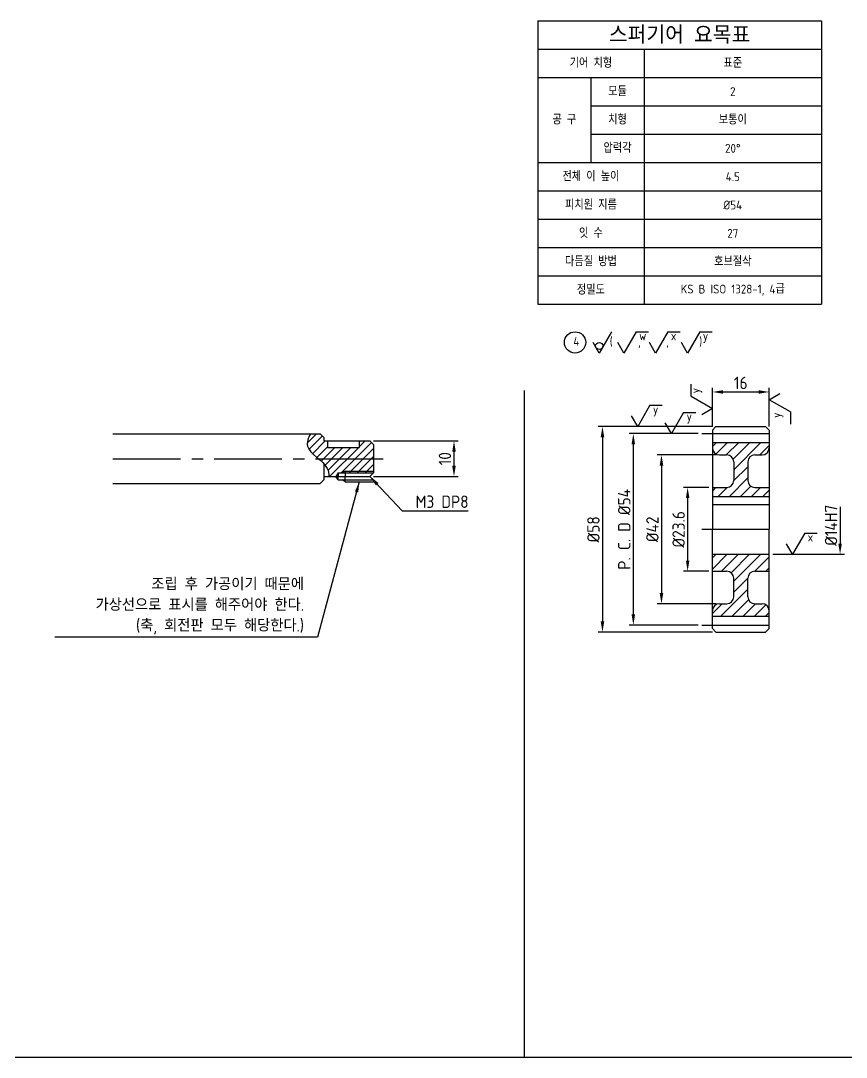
# Model space of a CAD drawing. Header units: millimetres. Extents: x 0 to 10991, y 0 to 768.
# Drawn here: x 764.9 to 997.7, y 439.6 to 732 of the extents above; entities that cross this region are included whole.
import ezdxf

# ---------------------------------------------------------------- set-up
doc = ezdxf.new("R2010")
doc.units = ezdxf.units.MM
doc.linetypes.add('CENTER2', pattern=[28.575, 19.05, -3.175, 3.175, -3.175])
doc.linetypes.add('PHANTOM2', pattern=[31.75, 15.875, -3.175, 3.175, -3.175, 3.175, -3.175])
for name, color, linetype in [('가는실선', 7, 'Continuous'), ('가상선', 6, 'PHANTOM2'), ('문자', 2, 'Continuous'), ('외형선', 3, 'Continuous'), ('중심선', 7, 'CENTER2')]:
    doc.layers.add(name, color=color, linetype=linetype)
doc.styles.get("Standard").update_dxf_attribs({"font": 'isocp.shx', "bigfont": 'whgtxt.shx'})
doc.dimstyles.new('ISO-25', dxfattribs={"dimtxt": 3.5, "dimasz": 3, "dimexe": 1.2, "dimexo": 1, "dimgap": 0.8, "dimtad": 1, "dimdec": 3, "dimdsep": 46, "dimtxsty": 'Standard', "dimcen": 0, "dimclrd": 7, "dimclre": 7, "dimclrt": 2, "dimadec": 0, "dimazin": 2, "dimtfac": 1, "dimtdec": 3, "dimtmove": 0, "dimatfit": 3, "dimfxl": 0, "dimlwd": -1, "dimlwe": -1, "dimarcsym": 0})
pattern_1 = [(45, (-18.8996, 0.7555), (-1.571545, 1.571545), [])]

# ---------------------------------------------------------------- blocks, each defined once
blk = doc.blocks.new('*D334')
at = {"layer": 'Defpoints', "color": 0}
for p in [(863.39, 613.43), (863.39, 603.43), (887.09, 603.43)]:
    blk.add_point(p, dxfattribs=at)
at = {"layer": '외형선', "color": 7}
for p, q in [((864.39, 613.43), (888.29, 613.43)), ((887.09, 610.43), (887.09, 606.43)), ((864.39, 603.43), (888.29, 603.43))]:
    blk.add_line(p, q, dxfattribs=at)
for points in [[(886.59, 610.43), (887.59, 610.43), (887.09, 613.43)], [(886.59, 606.43), (887.59, 606.43), (887.09, 603.43)]]:
    blk.add_solid(points, dxfattribs=at)
at = {"layer": '외형선', "color": 2, "insert": (884.54, 608.43), "char_height": 3.5, "attachment_point": 5, "rotation": 90}
blk.add_mtext('10', dxfattribs=at)
blk = doc.blocks.new('*D363')
at = {"layer": 'Defpoints', "color": 0}
for p in [(959.97, 600.3), (952.99, 576.7), (959.97, 576.7)]:
    blk.add_point(p, dxfattribs=at)
at = {"layer": '외형선', "color": 7}
for p, q in [((958.97, 600.3), (951.79, 600.3)), ((952.99, 597.3), (952.99, 579.7)), ((958.97, 576.7), (951.79, 576.7))]:
    blk.add_line(p, q, dxfattribs=at)
for points in [[(952.49, 597.3), (953.49, 597.3), (952.99, 600.3)], [(952.49, 579.7), (953.49, 579.7), (952.99, 576.7)]]:
    blk.add_solid(points, dxfattribs=at)
at = {"layer": '외형선', "color": 2, "insert": (950.44, 588.5), "char_height": 3.5, "attachment_point": 5, "rotation": 90}
blk.add_mtext('%%C23.6', dxfattribs=at)
blk = doc.blocks.new('*D364')
at = {"layer": 'Defpoints', "color": 0}
for p in [(961.97, 609.5), (945.61, 567.5), (961.97, 567.5)]:
    blk.add_point(p, dxfattribs=at)
at = {"layer": '외형선', "color": 7}
for p, q in [((960.97, 609.5), (944.41, 609.5)), ((945.61, 606.5), (945.61, 570.5)), ((960.97, 567.5), (944.41, 567.5))]:
    blk.add_line(p, q, dxfattribs=at)
for points in [[(945.11, 606.5), (946.11, 606.5), (945.61, 609.5)], [(945.11, 570.5), (946.11, 570.5), (945.61, 567.5)]]:
    blk.add_solid(points, dxfattribs=at)
at = {"layer": '외형선', "color": 2, "insert": (943.05, 588.5), "char_height": 3.5, "attachment_point": 5, "rotation": 90}
blk.add_mtext('%%C42', dxfattribs=at)
blk = doc.blocks.new('*D365')
at = {"layer": 'Defpoints', "color": 0}
for p in [(956.97, 615.5), (937.67, 561.5), (956.97, 561.5)]:
    blk.add_point(p, dxfattribs=at)
at = {"layer": '외형선', "color": 7}
for p, q in [((955.97, 615.5), (936.47, 615.5)), ((937.67, 612.5), (937.67, 564.5)), ((955.97, 561.5), (936.47, 561.5))]:
    blk.add_line(p, q, dxfattribs=at)
for points in [[(937.17, 612.5), (938.17, 612.5), (937.67, 615.5)], [(937.17, 564.5), (938.17, 564.5), (937.67, 561.5)]]:
    blk.add_solid(points, dxfattribs=at)
at = {"layer": '외형선', "color": 2, "insert": (935.1, 588.5), "char_height": 3.5, "attachment_point": 5, "rotation": 90}
blk.add_mtext('P. C. D %%C54', dxfattribs=at)
blk = doc.blocks.new('*D366')
at = {"layer": 'Defpoints', "color": 0}
for p in [(960.97, 617.5), (928.97, 559.5), (960.97, 559.5)]:
    blk.add_point(p, dxfattribs=at)
at = {"layer": '외형선', "color": 7}
for p, q in [((959.97, 617.5), (927.77, 617.5)), ((928.97, 614.5), (928.97, 562.5)), ((959.97, 559.5), (927.77, 559.5))]:
    blk.add_line(p, q, dxfattribs=at)
for points in [[(928.47, 614.5), (929.47, 614.5), (928.97, 617.5)], [(928.47, 562.5), (929.47, 562.5), (928.97, 559.5)]]:
    blk.add_solid(points, dxfattribs=at)
at = {"layer": '외형선', "color": 2, "insert": (926.42, 588.5), "char_height": 3.5, "attachment_point": 5, "rotation": 90}
blk.add_mtext('%%C58', dxfattribs=at)
blk = doc.blocks.new('*D367')
at = {"layer": 'Defpoints', "color": 0}
for p in [(975.97, 627.26), (959.97, 616.5), (975.97, 616.5)]:
    blk.add_point(p, dxfattribs=at)
at = {"layer": '외형선', "color": 7}
for p, q in [((959.97, 617.5), (959.97, 628.46)), ((962.97, 627.26), (972.97, 627.26)), ((975.97, 617.5), (975.97, 628.46))]:
    blk.add_line(p, q, dxfattribs=at)
for points in [[(962.97, 627.76), (962.97, 626.76), (959.97, 627.26)], [(972.97, 627.76), (972.97, 626.76), (975.97, 627.26)]]:
    blk.add_solid(points, dxfattribs=at)
at = {"layer": '외형선', "color": 2, "insert": (967.97, 629.81), "char_height": 3.5, "attachment_point": 5}
blk.add_mtext('16', dxfattribs=at)

msp = doc.modelspace()

# ---------------------------------------------------------------- hatches: boundary and pattern name
at = {"layer": '가는실선'}
h = msp.add_hatch(dxfattribs=at)
h.set_pattern_fill('ANSI31', color=256, scale=0.5)
h.set_pattern_definition([(45, (-106.2975, 55.9503), (-1.122532, 1.122532), [])])
edge = h.paths.add_edge_path()
edge.add_line((864.3932, 608.4293), (848.8275, 608.4293))
edge.add_spline(control_points=[(848.8275, 608.4293), (849.3791, 607.9584), (849.9258, 607.483), (850.3932, 606.9887)], knot_values=[11.36259355, 11.36259355, 11.36259355, 11.36259355, 13.32921002, 13.32921002, 13.32921002, 13.32921002], degree=3, periodic=0)
edge.add_spline(control_points=[(850.3932, 606.9887), (850.7904, 606.5686), (851.6534, 605.4677), (851.8532, 604.2224), (851.7984, 603.4293)], knot_values=[13.32921002, 13.32921002, 13.32921002, 13.32921002, 15.00032135, 17.57196735, 17.57196735, 17.57196735, 17.57196735], degree=3, periodic=0)
edge.add_line((851.7984, 603.4293), (853.8159, 603.4293))
edge.add_line((853.8159, 603.4293), (854.3932, 604.4293))
edge.add_line((854.3932, 604.4293), (855.5272, 604.4293))
edge.add_line((855.5272, 604.4293), (856.3932, 604.9293))
edge.add_line((856.3932, 604.9293), (864.3932, 604.9293))
edge.add_line((864.3932, 604.9293), (864.3932, 608.4293))
h.paths.add_polyline_path([(864.3932, 604.9293), (856.3932, 604.9293), (856.3932, 604.4293), (864.3932, 604.4293)], flags=17)
h.paths.add_polyline_path([(850.3932, 614.4293), (849.3932, 615.4293), (846.6405, 615.4293), (846.6221, 615.3974), (846.6039, 615.3655), (846.5858, 615.3337), (846.5679, 615.3019), (846.55, 615.2701), (846.5324, 615.2383), (846.5148, 615.2066), (846.4974, 615.1749), (846.4802, 615.1432), (846.463, 615.1115), (846.4461, 615.0799), (846.4292, 615.0482), (846.4126, 615.0166), (846.396, 614.9851), (846.3797, 614.9535), (846.3634, 614.922), (846.3474, 614.8905), (846.3315, 614.8591), (846.3157, 614.8276), (846.3001, 614.7962), (846.2847, 614.7648), (846.2694, 614.7335), (846.2543, 614.7022), (846.2394, 614.6709), (846.2246, 614.6396), (846.21, 614.6084), (846.1956, 614.5772), (846.1813, 614.546), (846.1672, 614.5148), (846.1533, 614.4837), (846.1396, 614.4526), (846.1261, 614.4216), (846.1127, 614.3906), (846.0995, 614.3596), (846.0865, 614.3286), (846.0737, 614.2977), (846.0611, 614.2668), (846.0487, 614.2359), (846.0364, 614.2051), (846.0244, 614.1743), (846.0125, 614.1435), (846.0008, 614.1128), (845.9894, 614.0821), (845.9781, 614.0514), (845.967, 614.0208), (845.9562, 613.9902), (845.9455, 613.9596), (845.9351, 613.9291), (845.9248, 613.8986), (845.9148, 613.8682), (845.9049, 613.8378), (845.8953, 613.8074), (845.8859, 613.777), (845.8767, 613.7467), (845.8678, 613.7165), (845.859, 613.6862), (845.8505, 613.656), (845.8422, 613.6259), (845.8341, 613.5958), (845.8262, 613.5657), (845.8186, 613.5356), (845.8111, 613.5056), (845.804, 613.4757), (845.797, 613.4458), (845.7903, 613.4159), (845.7838, 613.386), (845.7776, 613.3562), (845.7716, 613.3265), (845.7658, 613.2968), (845.7603, 613.2671), (845.755, 613.2374), (845.7499, 613.2079), (845.7451, 613.1783), (845.7406, 613.1488), (845.7363, 613.1193), (845.7322, 613.0899), (845.7284, 613.0605), (845.7249, 613.0312), (845.7216, 613.0019), (845.7186, 612.9727), (845.7158, 612.9434), (845.7133, 612.9143), (845.711, 612.8852), (845.709, 612.8561), (845.7073, 612.8271), (845.7058, 612.7981), (845.7047, 612.7692), (845.7037, 612.7403), (845.7031, 612.7115), (845.7027, 612.6827), (845.7026, 612.6539), (845.7028, 612.6252), (845.7033, 612.5966), (845.704, 612.568), (845.705, 612.5394), (845.7063, 612.5109), (845.7079, 612.4825), (845.7098, 612.4541), (845.7119, 612.4257), (845.7144, 612.3974), (845.7171, 612.3692), (845.7201, 612.3409), (845.7235, 612.3128), (845.7271, 612.2847), (845.731, 612.2566), (845.7352, 612.2286), (845.7398, 612.2007), (845.7446, 612.1728), (845.7497, 612.1449), (845.7551, 612.1172), (845.7609, 612.0894), (845.7669, 612.0617), (845.7733, 612.0341), (845.7799, 612.0065), (845.7869, 611.979), (845.7942, 611.9515), (845.8018, 611.9241), (845.8097, 611.8967), (845.818, 611.8694), (845.8265, 611.8422), (845.8353, 611.8149), (845.8444, 611.7878), (845.8538, 611.7607), (845.8635, 611.7336), (845.8735, 611.7066), (845.8838, 611.6796), (845.8944, 611.6527), (845.9052, 611.6259), (845.9163, 611.599), (845.9278, 611.5723), (845.9394, 611.5456), (845.9514, 611.5189), (845.9637, 611.4922), (845.9762, 611.4657), (845.9889, 611.4391), (846.002, 611.4126), (846.0153, 611.3862), (846.0289, 611.3598), (846.0427, 611.3334), (846.0568, 611.3071), (846.0711, 611.2808), (846.0857, 611.2546), (846.1005, 611.2284), (846.1156, 611.2022), (846.131, 611.1761), (846.1465, 611.1501), (846.1624, 611.124), (846.1784, 611.098), (846.1947, 611.0721), (846.2112, 611.0462), (846.228, 611.0203), (846.245, 610.9945), (846.2622, 610.9687), (846.2797, 610.9429), (846.2973, 610.9172), (846.3152, 610.8915), (846.3333, 610.8658), (846.3516, 610.8402), (846.3702, 610.8146), (846.3889, 610.7891), (846.4079, 610.7635), (846.427, 610.7381), (846.4464, 610.7126), (846.4659, 610.6872), (846.4857, 610.6618), (846.5057, 610.6364), (846.5258, 610.6111), (846.5462, 610.5858), (846.5667, 610.5606), (846.5875, 610.5353), (846.6084, 610.5101), (846.6295, 610.485), (846.6508, 610.4598), (846.6723, 610.4347), (846.6939, 610.4096), (846.7157, 610.3845), (846.7377, 610.3595), (846.7599, 610.3345), (846.7822, 610.3095), (846.8047, 610.2846), (846.8274, 610.2596), (846.8502, 610.2347), (846.8732, 610.2098), (846.8963, 610.185), (846.9196, 610.1601), (846.943, 610.1353), (846.9666, 610.1105), (846.9904, 610.0858), (847.0143, 610.061), (847.0383, 610.0363), (847.0625, 610.0116), (847.0868, 609.9869), (847.1112, 609.9622), (847.1358, 609.9376), (847.1605, 609.913), (847.1854, 609.8884), (847.2103, 609.8638), (847.2354, 609.8392), (847.2606, 609.8146), (847.286, 609.7901), (847.3114, 609.7656), (847.337, 609.7411), (847.3627, 609.7166), (847.3885, 609.6921), (847.4144, 609.6676), (847.4404, 609.6432), (847.4665, 609.6188), (847.4928, 609.5943), (847.5191, 609.5699), (847.5455, 609.5455), (847.572, 609.5212), (847.5986, 609.4968), (847.6253, 609.4724), (847.6521, 609.4481), (847.679, 609.4237), (847.706, 609.3994), (847.733, 609.3751), (847.7601, 609.3508), (847.7873, 609.3265), (847.8146, 609.3022), (847.842, 609.2779), (847.8694, 609.2536), (847.8969, 609.2293), (847.9244, 609.2051), (847.952, 609.1808), (847.9797, 609.1566), (848.0075, 609.1323), (848.0352, 609.1081), (848.0631, 609.0838), (848.091, 609.0596), (848.119, 609.0354), (848.147, 609.0111), (848.175, 608.9869), (848.2031, 608.9627), (848.2312, 608.9384), (848.2594, 608.9142), (848.2876, 608.89), (848.3158, 608.8658), (848.3441, 608.8415), (848.3724, 608.8173), (848.4007, 608.7931), (848.4291, 608.7689), (848.4575, 608.7446), (848.4859, 608.7204), (848.5143, 608.6962), (848.5427, 608.6719), (848.5712, 608.6477), (848.5996, 608.6234), (848.6281, 608.5992), (848.6566, 608.5749), (848.6851, 608.5507), (848.7135, 608.5264), (848.742, 608.5021), (848.7705, 608.4779), (848.799, 608.4536), (848.8275, 608.4293), (864.3932, 608.4293), (864.3932, 612.4293), (863.3932, 613.4293), (860.3932, 613.4293), (860.3932, 611.6293), (851.3932, 611.6293), (851.3932, 613.4293), (850.3932, 613.4293)])
h = msp.add_hatch(dxfattribs=at)
h.set_pattern_fill('ANSI31', color=256, scale=0.7)
h.set_pattern_definition(pattern_1)
h.paths.add_polyline_path([(971.9698, 609.5045), (973.9698, 609.5045, 0.41421356), (975.9698, 611.5045), (975.9698, 613.0045), (959.9698, 613.0045), (959.9698, 611.5045, 0.41421356), (961.9698, 609.5045), (963.9698, 609.5045, -0.41421356), (965.9698, 607.5045), (965.9698, 602.3045, -0.41421356), (963.9698, 600.3045), (959.9698, 600.3045), (959.9698, 597.8045), (975.9698, 597.8045), (975.9698, 600.3045), (971.9698, 600.3045, -0.41421356), (969.9698, 602.3045), (969.9698, 607.5045, -0.41421356)])
h = msp.add_hatch(dxfattribs=at)
h.set_pattern_fill('ANSI31', color=256, scale=0.7)
h.set_pattern_definition(pattern_1)
h.paths.add_polyline_path([(971.9698, 576.7045), (975.9698, 576.7045), (975.9698, 581.5045), (959.9698, 581.5045), (959.9698, 576.7045), (963.9698, 576.7045, -0.41421356), (965.9698, 574.7045), (965.9698, 569.5045, -0.41421356), (963.9698, 567.5045), (961.9698, 567.5045, 0.41421356), (959.9698, 565.5045), (959.9698, 564.0045), (975.9698, 564.0045), (975.9698, 565.5045, 0.41421356), (973.9698, 567.5045), (971.9698, 567.5045, -0.41421356), (969.9698, 569.5045), (969.9698, 574.7045, -0.41421356)])

# ---------------------------------------------------------------- linework, layer by layer
for p, q in [((910.715, 731.9979), (990.715, 731.9979)), ((910.715, 731.9979), (910.715, 651.9979)), ((990.715, 731.9979), (990.715, 651.9979)), ((910.715, 723.9979), (990.715, 723.9979)), ((940.715, 723.9979), (940.715, 651.9979)), ((910.715, 715.9979), (990.715, 715.9979)), ((925.715, 715.9979), (925.715, 691.9979)), ((925.715, 707.9979), (990.715, 707.9979)), ((925.715, 699.9979), (990.715, 699.9979)), ((910.715, 691.9979), (990.715, 691.9979)), ((910.715, 683.9979), (990.715, 683.9979)), ((910.715, 675.9979), (990.715, 675.9979)), ((910.715, 667.9979), (990.715, 667.9979)), ((910.715, 659.9979), (990.715, 659.9979)), ((910.715, 651.9979), (990.715, 651.9979)), ((953.9698, 626.0269), (953.9698, 629.491)), ((953.9698, 626.0269), (959.9698, 622.5628)), ((976.0173, 625.072), (979.0173, 626.8041)), ((942.3581, 623.5045), (938.894, 617.5045)), ((942.3581, 623.5045), (945.8223, 623.5045)), ((982.0173, 621.6079), (976.0173, 625.072)), ((938.894, 617.5045), (937.162, 620.5045)), ((951.8619, 621.5045), (948.3978, 615.5045)), ((951.8619, 621.5045), (955.326, 621.5045)), ((959.9698, 622.5628), (956.9698, 620.8307)), ((982.0173, 621.6079), (982.0173, 618.1438)), ((948.3978, 615.5045), (946.6658, 618.5045)), ((856.3932, 604.9293), (855.5272, 604.4293)), ((856.3932, 604.9293), (864.3932, 604.9293)), ((986.0172, 587.4554), (982.5531, 581.4554)), ((986.0172, 587.4554), (989.4813, 587.4554)), ((982.5531, 581.4554), (980.8211, 584.4554))]:
    msp.add_line(p, q, dxfattribs=at)
at = {"layer": '가상선'}
for p, q in [((854.3932, 602.4293), (853.8159, 603.4293)), ((854.3932, 602.4293), (854.3932, 603.4293)), ((856.3932, 601.9293), (856.3932, 603.4293)), ((864.3932, 602.4293), (863.3932, 603.4293)), ((854.3932, 602.4293), (864.3932, 602.4293)), ((856.3932, 601.9293), (855.5272, 602.4293)), ((856.3932, 601.9293), (864.3932, 601.9293)), ((864.3932, 602.4293), (864.3932, 601.9293))]:
    msp.add_line(p, q, dxfattribs=at)
at = {"layer": '문자'}
msp.add_circle((921.2368, 641.235), 3, dxfattribs=at)
at = {"layer": '외형선'}
for p, q in [((931.5029, 644.235), (928.0388, 638.235)), ((938.4788, 644.235), (935.0147, 638.235)), ((938.4788, 644.235), (941.9429, 644.235)), ((947.4329, 644.235), (943.9688, 638.235)), ((947.4329, 644.235), (950.897, 644.235)), ((956.4329, 644.235), (952.9688, 638.235)), ((956.4329, 644.235), (959.897, 644.235)), ((928.0388, 638.235), (926.3067, 641.235)), ((935.0147, 638.235), (933.2826, 641.235)), ((943.9688, 638.235), (942.2368, 641.235)), ((952.9688, 638.235), (951.2368, 641.235)), ((906.9227, 627.6878), (906.9227, 439.5522)), ((959.9698, 616.5045), (960.9698, 617.5045)), ((960.9698, 617.5045), (974.9698, 617.5045)), ((975.9698, 616.5045), (974.9698, 617.5045)), ((790.9224, 615.4293), (849.3932, 615.4293)), ((850.3932, 614.4293), (849.3932, 615.4293)), ((850.3932, 614.4293), (850.3932, 613.4293)), ((959.9698, 616.5045), (959.9698, 588.5045)), ((975.9698, 616.5045), (975.9698, 588.5045)), ((850.3932, 613.4293), (863.3932, 613.4293)), ((851.3932, 613.4293), (851.3932, 611.6293)), ((851.3932, 611.6293), (860.3932, 611.6293)), ((860.3932, 613.4293), (860.3932, 611.6293)), ((864.3932, 612.4293), (863.3932, 613.4293)), ((864.3932, 612.4293), (864.3932, 604.4293)), ((959.9698, 613.0045), (975.9698, 613.0045)), ((961.9698, 609.5045), (963.9698, 609.5045)), ((971.9698, 609.5045), (973.9698, 609.5045)), ((850.3932, 606.9887), (850.3932, 602.4293)), ((965.9698, 607.5045), (965.9698, 602.3045)), ((969.9698, 607.5045), (969.9698, 602.3045)), ((850.3932, 603.4293), (863.3932, 603.4293)), ((854.3932, 604.4293), (853.8159, 603.4293)), ((854.3932, 604.4293), (864.3932, 604.4293)), ((854.3932, 604.4293), (854.3932, 603.4293)), ((856.3932, 604.9293), (856.3932, 603.4293)), ((864.3932, 604.4293), (863.3932, 603.4293)), ((790.9224, 601.4293), (849.3932, 601.4293)), ((849.3932, 601.4293), (850.3932, 602.4293)), ((959.9698, 600.3045), (963.9698, 600.3045)), ((971.9698, 600.3045), (975.9698, 600.3045)), ((959.9698, 597.8045), (975.9698, 597.8045)), ((959.9698, 595.5045), (975.9698, 595.5045)), ((959.9698, 560.5045), (959.9698, 588.5045)), ((975.9698, 560.5045), (975.9698, 588.5045)), ((959.9698, 581.5045), (975.9698, 581.5045)), ((959.9698, 576.7045), (963.9698, 576.7045)), ((971.9698, 576.7045), (975.9698, 576.7045)), ((965.9698, 569.5045), (965.9698, 574.7045)), ((969.9698, 569.5045), (969.9698, 574.7045)), ((961.9698, 567.5045), (963.9698, 567.5045)), ((971.9698, 567.5045), (973.9698, 567.5045)), ((959.9698, 564.0045), (975.9698, 564.0045)), ((959.9698, 560.5045), (960.9698, 559.5045)), ((960.9698, 559.5045), (974.9698, 559.5045)), ((975.9698, 560.5045), (974.9698, 559.5045)), ((592.9159, 439.5522), (1067.6011, 439.5522))]:
    msp.add_line(p, q, dxfattribs=at)
at = {"layer": '외형선', "color": 7}
for p, q in [((995.9787, 594.8045), (995.9787, 584.5045)), ((976.9698, 581.5045), (997.1787, 581.5045))]:
    msp.add_line(p, q, dxfattribs=at)
at = {"layer": '외형선'}
msp.add_circle((928.0388, 640.235), 1, dxfattribs=at)
for centre, start, end in [((961.9698, 611.5045), 180, 270), ((973.9698, 611.5045), 270, 360), ((963.9698, 607.5045), 360, 90), ((971.9698, 607.5045), 90, 180), ((963.9698, 602.3045), 270, 360), ((971.9698, 602.3045), 180, 270), ((963.9698, 574.7045), 0, 90), ((971.9698, 574.7045), 90, 180), ((961.9698, 565.5045), 90, 180), ((963.9698, 569.5045), 270, 0), ((971.9698, 569.5045), 180, 270), ((973.9698, 565.5045), 0, 90)]:
    msp.add_arc(centre, 2, start, end, dxfattribs=at)
msp.add_open_spline([(846.6405, 615.4293), (845.9407, 614.2175), (844.6012, 610.5062), (851.3345, 607.455), (851.8532, 604.2224), (851.7984, 603.4293)], degree=3, knots=[2.70282515, 2.70282515, 2.70282515, 2.70282515, 6.55848822, 15.00032135, 17.57196735, 17.57196735, 17.57196735, 17.57196735], dxfattribs=at)
at = {"layer": '외형선', "color": 7}
msp.add_solid([(995.4787, 584.5045), (996.4787, 584.5045), (995.9787, 581.5045)], dxfattribs=at)
at = {"layer": '중심선'}
for p, q in [((956.9698, 615.5045), (978.9698, 615.5045)), ((790.9224, 608.4293), (868.1069, 608.4293)), ((956.9698, 588.5045), (978.9698, 588.5045)), ((956.9698, 561.5045), (978.9698, 561.5045))]:
    msp.add_line(p, q, dxfattribs=at)

# ---------------------------------------------------------------- texts
at = {"layer": '가는실선', "char_height": 2.5, "attachment_point": 1, "rotation": 90}
for insert in [(953.861, 626.8615), (976.7433, 619.9236)]:
    msp.add_mtext_dynamic_manual_height_columns('y', width=5.706502, gutter_width=12.5, heights=[0], dxfattribs=dict(at, insert=insert))
at = {"layer": '가는실선', "char_height": 2.5, "attachment_point": 1}
for s, insert in [('y', (943.1927, 623.6133)), ('y', (952.6965, 621.6133)), ('x', (986.8518, 587.5642))]:
    msp.add_mtext_dynamic_manual_height_columns(s, width=5.706502, gutter_width=12.5, heights=[0], dxfattribs=dict(at, insert=insert))
at = {"layer": '문자', "attachment_point": 5}
for s, width, insert, char_height in [('스퍼기어 요목표', 59.309427, (950.715, 727.9979), 5), ('기어 치형', 30, (925.715, 719.9979), 2.5), ('표준', 30, (965.715, 719.9979), 2.5), ('모듈', 30, (933.215, 711.9979), 2.5), ('2', 30, (965.715, 711.9979), 2.5), ('공 구', 30, (918.215, 703.9979), 2.5), ('치형', 30, (933.215, 703.9979), 2.5), ('보통이', 30, (965.715, 703.9979), 2.5), ('압력각', 30, (933.215, 695.9979), 2.5), ('20%%D', 30, (965.715, 695.9979), 2.5), ('전체 이 높이', 30, (925.715, 687.9979), 2.5), ('4.5', 30, (965.715, 687.9979), 2.5), ('피치원 지름', 30, (925.715, 679.9979), 2.5), ('%%C54', 30, (965.715, 679.9979), 2.5), ('잇 수', 30, (925.715, 671.9979), 2.5), ('27', 30, (965.715, 671.9979), 2.5), ('다듬질 방법', 30, (925.715, 663.9979), 2.5), ('호브절삭', 30, (965.715, 663.9979), 2.5), ('정밀도', 30, (925.715, 655.9979), 2.5), ('KS B ISO 1328-1, 4급', 45.835814, (965.715, 655.9979), 2.5)]:
    msp.add_mtext_dynamic_manual_height_columns(s, width=width, gutter_width=12.5, heights=[0], dxfattribs=dict(at, insert=insert, char_height=char_height))
at = {"layer": '외형선', "char_height": 2.5, "attachment_point": 1}
for s, insert in [('w', (939.3133, 644.3438)), ('x', (948.2675, 644.3438)), ('y', (957.2675, 644.3438))]:
    msp.add_mtext_dynamic_manual_height_columns(s, width=5.706502, gutter_width=12.5, heights=[0], dxfattribs=dict(at, insert=insert))
at = {"layer": '외형선', "insert": (920.7498, 641.235), "char_height": 2.5, "attachment_point": 4}
msp.add_mtext('4      (     ,     ,      )', dxfattribs=at)
at = {"layer": '외형선', "color": 2, "char_height": 3.5}
for s, insert, attachment_point in [('M3 DP8', (876.2613, 594.5367), 7), ('조립 후 가공이기 때문에 \\P가상선으로 표시를 해주어야 한다.\\P(축, 회전판 모두 해당한다.)', (844.7947, 558.8472), 9)]:
    msp.add_mtext(s, dxfattribs=dict(at, insert=insert, attachment_point=attachment_point))
at = {"layer": '외형선', "color": 2, "insert": (993.4287, 589.6545), "char_height": 3.5, "attachment_point": 5, "rotation": 90}
msp.add_mtext('%%C14H7', dxfattribs=at)

# ---------------------------------------------------------------- dimensions: what is measured, and where the dimension line sits
at = {"layer": '외형선'}
dim = msp.add_linear_dim(base=(975.9698, 627.2648), p1=(959.9698, 616.5045), p2=(975.9698, 616.5045), dimstyle='ISO-25', dxfattribs=at)
dim.commit()
dim.dimension.update_dxf_attribs({"geometry": '*D367', "text_midpoint": (967.9698, 629.8148)})
for base, p1, p2, text, picture, middle in [((928.9684, 559.5045), (960.9698, 617.5045), (960.9698, 559.5045), '%%C<>', '*D366', (926.4184, 588.5045)), ((937.6724, 561.5045), (956.9698, 615.5045), (956.9698, 561.5045), 'P. C. D %%C<>', '*D365', (935.098, 588.5045)), ((945.6051, 567.5045), (961.9698, 609.5045), (961.9698, 567.5045), '%%C<>', '*D364', (943.0548, 588.5045)), ((952.9869, 576.7045), (959.9698, 600.3045), (959.9698, 576.7045), '%%C<>', '*D363', (950.4366, 588.5045))]:
    dim = msp.add_linear_dim(base=base, p1=p1, p2=p2, angle=90, text=text, dimstyle='ISO-25', dxfattribs=at)
    dim.commit()
    dim.dimension.update_dxf_attribs({"geometry": picture, "text_midpoint": middle})
dim = msp.add_linear_dim(base=(887.0891, 603.4293), p1=(863.3932, 613.4293), p2=(863.3932, 603.4293), angle=90, dimstyle='ISO-25', dxfattribs=at)
dim.commit()
dim.dimension.update_dxf_attribs({"geometry": '*D334', "text_midpoint": (884.5391, 608.4293)})

# ---------------------------------------------------------------- leaders
at = {"layer": '외형선', "annotation_type": 0, "has_hookline": 1}
for points, hookline_direction, text_width in [([(863.3932, 603.4293), (872.4613, 593.7367), (875.4613, 593.7367)], 0, 14.8604), ([(860.3932, 601.9293), (848.5947, 558.0472), (845.5947, 558.0472)], 1, 70.3062)]:
    msp.add_leader(points, dimstyle='ISO-25', override={"dimgap": 0.8, "dimtad": 1}, dxfattribs=dict(at, hookline_direction=hookline_direction, text_width=text_width))

doc.saveas('drawing.dxf')
